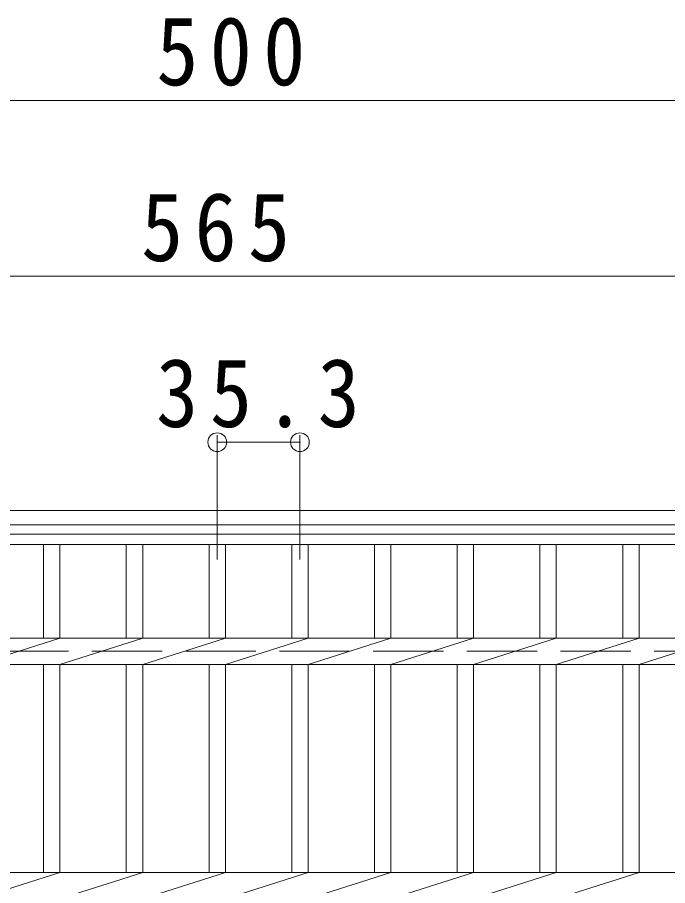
# Model space of a CAD drawing. Units: millimetres at full size, sheet at 1:10. Extents: x -1532 to 1931, y -1938 to 1629.
# Drawn here: x -978.3 to -700.8, y 1258.3 to 1628.8 of the extents above; entities that cross this region are included whole.
import ezdxf

# ---------------------------------------------------------------- set-up
doc = ezdxf.new("R2010")
doc.units = ezdxf.units.MM
doc.header["$LTSCALE"] = 10
doc.header["$PDMODE"] = 32
doc.header["$PDSIZE"] = 8
doc.linetypes.add('DASHED3', pattern=[4, 3, -1])
for name, color, linetype, lineweight in [('C-1', 2, 'Continuous', 9), ('C-2', 3, 'Continuous', 9), ('C-4', 7, 'Continuous', 9)]:
    doc.layers.add(name, color=color, linetype=linetype, lineweight=lineweight)
doc.styles.add('ＭＳ ゴシック', font='')
doc.styles.get('ＭＳ ゴシック').set_extended_font_data('MS Gothic')

msp = doc.modelspace()

# ---------------------------------------------------------------- linework, layer by layer
at = {"layer": 'C-1'}
for p, q in [((-1246.5, 1418.35), (-526.5, 1418.35)), ((-1240.5, 1412.35), (-532.5, 1412.35))]:
    msp.add_line(p, q, dxfattribs=at)
at = {"layer": 'C-1', "linetype": 'DASHED3'}
msp.add_line((-1186.5, 1358.35), (-586.5, 1358.35), dxfattribs=at)
at = {"layer": 'C-2'}
for p, q in [((-1236.5, 1408.35), (-536.5, 1408.35)), ((-1236.5, 1403.85), (-536.5, 1403.85)), ((-967.2, 1364), (-967.2, 1403.85)), ((-960.2, 1364), (-960.2, 1403.85)), ((-931.8, 1364), (-931.8, 1403.85)), ((-924.8, 1364), (-924.8, 1403.85)), ((-896.5, 1364), (-896.5, 1403.85)), ((-889.5, 1364), (-889.5, 1403.85)), ((-861.2, 1364), (-861.2, 1403.85)), ((-854.2, 1364), (-854.2, 1403.85)), ((-825.9, 1364), (-825.9, 1403.85)), ((-818.9, 1364), (-818.9, 1403.85)), ((-790.6, 1364), (-790.6, 1403.85)), ((-783.6, 1364), (-783.6, 1403.85)), ((-755.3, 1364), (-755.3, 1403.85)), ((-748.3, 1364), (-748.3, 1403.85)), ((-719.9, 1364), (-719.9, 1403.85)), ((-712.9, 1364), (-712.9, 1403.85)), ((-1143.7, 1364), (-642.3, 1364)), ((-995.5, 1352.7), (-960.2, 1364)), ((-960.2, 1352.7), (-924.8, 1364)), ((-924.8, 1352.7), (-889.5, 1364)), ((-889.5, 1352.7), (-854.2, 1364)), ((-854.2, 1352.7), (-818.9, 1364)), ((-818.9, 1352.7), (-783.6, 1364)), ((-783.6, 1352.7), (-748.3, 1364)), ((-748.3, 1352.7), (-712.9, 1364)), ((-712.9, 1352.7), (-677.6, 1364)), ((-1143.7, 1352.7), (-642.3, 1352.7)), ((-967.2, 1264), (-967.2, 1352.7)), ((-960.2, 1264), (-960.2, 1352.7)), ((-931.8, 1264), (-931.8, 1352.7)), ((-924.8, 1264), (-924.8, 1352.7)), ((-896.5, 1264), (-896.5, 1352.7)), ((-889.5, 1264), (-889.5, 1352.7)), ((-861.2, 1264), (-861.2, 1352.7)), ((-854.2, 1264), (-854.2, 1352.7)), ((-825.9, 1264), (-825.9, 1352.7)), ((-818.9, 1264), (-818.9, 1352.7)), ((-790.6, 1264), (-790.6, 1352.7)), ((-783.6, 1264), (-783.6, 1352.7)), ((-755.3, 1264), (-755.3, 1352.7)), ((-748.3, 1264), (-748.3, 1352.7)), ((-719.9, 1264), (-719.9, 1352.7)), ((-712.9, 1264), (-712.9, 1352.7)), ((-1236.5, 1264), (-536.5, 1264)), ((-995.5, 1252.7), (-960.2, 1264)), ((-960.2, 1252.7), (-924.8, 1264)), ((-924.8, 1252.7), (-889.5, 1264)), ((-889.5, 1252.7), (-854.2, 1264)), ((-854.2, 1252.7), (-818.9, 1264)), ((-818.9, 1252.7), (-783.6, 1264)), ((-783.6, 1252.7), (-748.3, 1264)), ((-748.3, 1252.7), (-712.9, 1264))]:
    msp.add_line(p, q, dxfattribs=at)
at = {"layer": 'C-4'}
for p, q in [((-1136.5, 1593.35), (-636.5, 1593.35)), ((-1175.5, 1518.35), (-610.5, 1518.35)), ((-893, 1450.54), (-893, 1397.48)), ((-857.7, 1450.54), (-857.7, 1397.48)), ((-893, 1447.54), (-857.7, 1447.54))]:
    msp.add_line(p, q, dxfattribs=at)
for p in [(-893, 1447.54), (-857.7, 1447.54)]:
    msp.add_point(p, dxfattribs=at)

# ---------------------------------------------------------------- texts
at = {"layer": 'C-4', "color": 2, "char_height": 29.33, "attachment_point": 7, "style": 'ＭＳ ゴシック'}
for s, insert in [('\\T1.27;\\W0.9;500', (-919, 1599.35)), ('\\T1.27;\\W0.9;565', (-925.5, 1524.35)), ('\\T1.28;\\W0.9;35.3', (-919.1, 1453.54))]:
    msp.add_mtext(s, dxfattribs=dict(at, insert=insert))

doc.saveas('drawing.dxf')
